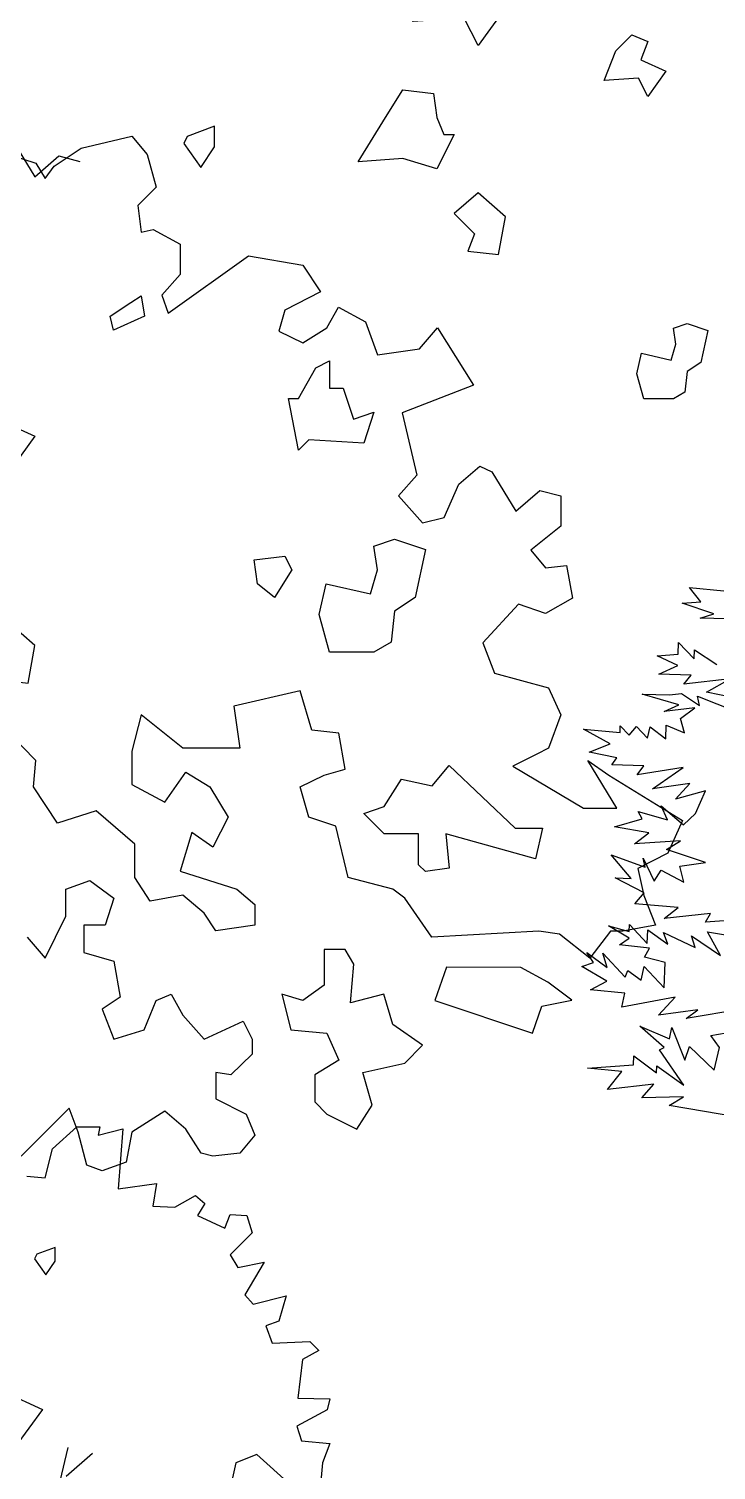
# Model space of a CAD drawing. Header units: inches. Extents: x 11.9 to 85.3, y 21.1 to 37.4.
# Drawn here: x 50.354 to 50.711, y 22.506 to 23.254 of the extents above; entities that cross this region are included whole.
import ezdxf

# ---------------------------------------------------------------- set-up
doc = ezdxf.new("R2010")
doc.units = ezdxf.units.IN
doc.header["$MEASUREMENT"] = 0
doc.layers.add('CAY', color=94, linetype='Continuous')
doc.layers.add('CAY-3', color=61, linetype='Continuous')

# ---------------------------------------------------------------- blocks, each defined once
blk = doc.blocks.new('A$C76451831')
at = {"layer": 'CAY'}
for p, q in [((3915.1, 501.1), (3898, 463.3)), ((3898, 463.3), (3863.2, 445.6)), ((3863.2, 445.6), (3870.3, 414.4)), ((3870.3, 414.4), (3883.8, 380.2)), ((3831.9, 373.1), (3807.8, 341.8)), ((3846.1, 373.1), (3831.9, 373.1)), ((3883.8, 380.2), (3846.1, 373.1))]:
    blk.add_line(p, q, dxfattribs=at)
for points in [[(5420.4, 1649), (5441.5, 1646.9), (5450, 1680.6), (5478.4, 1705.9), (5504.8, 1705.9), (5502.7, 1696.5), (5531.2, 1703.8), (5525.9, 1634.2), (5570.2, 1640.6), (5566, 1614.2), (5591.3, 1613.1), (5615.5, 1626.8), (5626.1, 1617.3), (5617.7, 1603.6), (5649.3, 1588.9), (5655.6, 1604.7), (5674.6, 1603.6), (5680.9, 1583.6), (5655.6, 1558.3), (5664.1, 1543.5), (5694.7, 1549.8), (5672.5, 1511.9), (5682, 1501.3), (5720, 1510.8), (5711.5, 1481.3), (5696.8, 1476), (5704.1, 1456), (5747.4, 1458.1), (5757.9, 1447.5), (5738.9, 1437), (5733.7, 1392.7), (5770.6, 1391.6), (5767.4, 1379), (5732.6, 1360), (5737.9, 1343.1), (5770.6, 1340), (5762.2, 1317.8), (5759, 1284.1)], [(5725.2, 1292.5), (5686.2, 1327.3), (5662, 1317.8), (5656.7, 1293.6)], [(5467.9, 1335.7), (5458.4, 1296.7)], [(5496.4, 1328.4), (5465.8, 1302)], [(3979.1, 158.1), (3899.4, 171.8), (3916.1, 181.6), (3868, 180.6), (3881.7, 196.4), (3828.5, 190.1), (3845, 210.9), (3805.3, 215), (3858.5, 218.6), (3858.8, 229), (3884.9, 209.5), (3885.2, 217.6), (3916.5, 195.2), (3888.5, 236.1), (3894, 238.6), (3865.5, 263.2), (3899.8, 248.8), (3902.6, 261.9), (3917.6, 224.2), (3923.1, 239.9), (3951.6, 212.6), (3957.9, 238.7), (3947.6, 252.6), (3974.4, 257.1)], [(3983.5, 283.1), (3919.2, 272.2), (3932.7, 282.1), (3887.2, 276), (3906.5, 296.7), (3844.9, 285.2), (3848.2, 301.4), (3808.5, 305.5), (3827.4, 315.3), (3798.5, 332.2), (3812.3, 337.1), (3804.5, 348.3), (3827.9, 331.1), (3823.1, 347.6), (3848.9, 320), (3851.8, 327.6), (3867.3, 316.6), (3870.6, 332.4), (3893.7, 307.5), (3894.8, 337), (3871, 343.2), (3876.8, 353.5), (3842, 357.4), (3853.2, 365.2), (3829.6, 379.1), (3853.4, 372.9), (3853.7, 381), (3874.2, 359), (3874.8, 374.8), (3898.2, 358.2), (3893.2, 371.5), (3929.8, 354.3), (3925.3, 367.6), (3958.9, 345.2), (3944, 372.4), (4002.2, 362.7)], [(4011.2, 388.7), (3941.7, 383.4), (3947.5, 393.6), (3893.8, 387.8), (3910.1, 400.4), (3860, 404.8), (3870.8, 417.6), (3837, 434.6), (3855.6, 434), (3832.5, 461.5), (3871.9, 447), (3869.5, 457.5), (3882.2, 430.8), (3890.3, 443.7), (3916.6, 429.6), (3911.8, 448.3), (3941.4, 452.3), (3896.6, 467.5), (3912.8, 477.3), (3859.7, 474.2), (3876, 486.8), (3836.3, 493.6), (3868.4, 502.9), (3863.7, 511.2), (3897.8, 501.9), (3890.2, 518), (3916.2, 495.8), (3930.2, 508.9), (3941.6, 535.3), (3906.8, 525.6), (3923.3, 543.6), (3880.5, 537.4), (3915.8, 562.4), (3862.5, 553.9), (3870.5, 564), (3833.4, 565.3), (3839.1, 573.3), (3807.2, 579.8), (3831.5, 589.4), (3800.4, 606.4), (3842.9, 602.6), (3843.1, 610.3), (3853.2, 599.5), (3861.7, 609.7), (3874.4, 596.1), (3877.5, 609.1), (3895.6, 595.3), (3896.2, 611.2), (3917.2, 602.3), (3912.8, 618.8), (3929.1, 631.3), (3894, 627.1), (3910.6, 634.7), (3868.4, 647.1), (3900.1, 646), (3913.8, 647.7), (3934.6, 633.9), (3932.3, 644.8), (3976.9, 627)], [(3987.8, 640.2), (3942.8, 649.4), (3970.1, 664.8), (3916.4, 658.5), (3924.9, 668.7), (3887.8, 670), (3909.5, 680.1), (3885.8, 691.3), (3909.9, 693.2), (3910.4, 706.8), (3928.3, 687.6), (3928.7, 698), (3954.8, 681.2)], [(3967.1, 733.8), (3935.4, 734.9), (3951.4, 739.8), (3914.7, 752), (3936, 753.5), (3923, 770.3), (3962.8, 766.2)]]:
    blk.add_lwpolyline(points, dxfattribs=at)
for points in [[(5431.9, 1558.7), (5429.3, 1553.4), (5442.5, 1535), (5453, 1550.8), (5453, 1566.7)], [(3623.3, 1475.7), (3651, 1503.4), (3678.7, 1491.5), (3666.8, 1459.8), (3710.3, 1440), (3678.7, 1396.5), (3662.8, 1428.1), (3603.5, 1424.2)], [(5351.5, 1415.3), (5379.2, 1443), (5406.9, 1431.1), (5395, 1399.4), (5438.6, 1379.6), (5406.9, 1336.1), (5391, 1367.8), (5331.7, 1363.8)], [(3837.8, 1390.3), (3856.3, 1408.8), (3874.8, 1400.9), (3866.9, 1379.8), (3895.9, 1366.6), (3874.8, 1337.5), (3864.2, 1358.6), (3824.6, 1356)], [(3571.8, 1313.3), (3591.6, 1345), (3627.2, 1341), (3631.2, 1313.3), (3639.1, 1293.5), (3651, 1293.5), (3631.2, 1253.9), (3591.6, 1265.8), (3540.1, 1261.8)], [(3342.6, 1291.2), (3338.7, 1283.3), (3358.5, 1255.6), (3374.3, 1279.3), (3374.3, 1303.1)], [(3702.4, 1154.9), (3710.3, 1198.4), (3678.7, 1226.2), (3651, 1202.4), (3674.7, 1178.6), (3666.8, 1158.8)], [(3862.3, 1017), (3867.6, 1040.8), (3901.9, 1032.9), (3907.2, 1051.4), (3904.5, 1069.8), (3920.4, 1075.1), (3944.1, 1067.2), (3936.2, 1030.2), (3920.4, 1019.7), (3917.7, 995.9), (3904.5, 988), (3870.2, 988)]]:
    blk.add_lwpolyline(points, close=True, dxfattribs=at)
at = {"layer": 'CAY-3'}
for p, q in [((3138.9, 1290.1), (3166.6, 1244.7)), ((3220.2, 1277.6), (3278.5, 1291.8)), ((3278.5, 1291.8), (3296.2, 1270.6)), ((3137, 1270.6), (3167.7, 1260.5)), ((3166.6, 1244.7), (3194.3, 1268.9)), ((3188.9, 1257), (3220.2, 1277.6)), ((3194.3, 1268.9), (3218.5, 1262.4)), ((3296.2, 1270.6), (3306.9, 1232.8)), ((3167.7, 1260.5), (3178.3, 1242.8)), ((3178.3, 1242.8), (3188.9, 1257)), ((3306.9, 1232.8), (3285.6, 1211.6)), ((3285.6, 1211.6), (3289.2, 1180.9)), ((3289.2, 1180.9), (3303.3, 1183.9)), ((3303.3, 1183.9), (3334.6, 1166.8)), ((3334.6, 1166.8), (3334.6, 1131.9)), ((3320.4, 1087.1), (3413.6, 1153.2)), ((3413.6, 1153.2), (3476.1, 1142.6)), ((3476.1, 1142.6), (3496.7, 1111.9)), ((3334.6, 1131.9), (3313.3, 1107.8)), ((3313.3, 1107.8), (3320.4, 1087.1)), ((3496.7, 1111.9), (3455.4, 1090.7)), ((3455.4, 1090.7), (3448.4, 1066.5)), ((3503.8, 1070), (3517.3, 1094.2)), ((3517.3, 1094.2), (3548.6, 1077.1)), ((3448.4, 1066.5), (3476.1, 1052.9)), ((3476.1, 1052.9), (3503.8, 1070)), ((3548.6, 1077.1), (3562.7, 1038.8)), ((3611.1, 1045.8), (3631.7, 1070)), ((3631.7, 1070), (3673.6, 1003.9)), ((3562.7, 1038.8), (3611.1, 1045.8)), ((3673.6, 1003.9), (3591, 972.1)), ((3591, 972.1), (3608.1, 900.1)), ((3608.1, 900.1), (3586.9, 875.9)), ((3656.5, 889.5), (3680.7, 910.2)), ((3680.7, 910.2), (3694.8, 903.7)), ((3694.8, 903.7), (3722.5, 858.3)), ((3639.4, 851.2), (3656.5, 889.5)), ((3586.9, 875.9), (3614.6, 844.7)), ((3722.5, 858.3), (3750.2, 882.4)), ((3750.2, 882.4), (3774.4, 875.9)), ((3774.4, 875.9), (3774.4, 841.1)), ((3614.6, 844.7), (3639.4, 851.2)), ((3774.4, 841.1), (3739.6, 813.4)), ((3739.6, 813.4), (3756.7, 792.8)), ((3756.7, 792.8), (3780.9, 795.7)), ((3780.9, 795.7), (3788, 758)), ((3725.5, 750.9), (3684.2, 706.1)), ((3756.7, 740.3), (3725.5, 750.9)), ((3788, 758), (3756.7, 740.3)), ((3684.2, 706.1), (3697.8, 671.3)), ((3697.8, 671.3), (3760.3, 654.2)), ((3473.1, 650.6), (3396.5, 632.9)), ((3486.7, 605.2), (3473.1, 650.6)), ((3760.3, 654.2), (3774.4, 622.9)), ((3396.5, 632.9), (3403.5, 584.6)), ((3289.2, 622.9), (3278.5, 581)), ((3337.5, 584.6), (3289.2, 622.9)), ((3774.4, 622.9), (3760.3, 584.6)), ((3167.7, 570.4), (3137, 601.7)), ((3517.9, 601.7), (3486.7, 605.2)), ((3525, 560.4), (3517.9, 601.7)), ((3403.5, 584.6), (3337.5, 584.6)), ((3760.3, 584.6), (3746.7, 577.5)), ((3164.8, 539.7), (3167.7, 570.4)), ((3278.5, 581), (3278.5, 542.7)), ((3746.7, 577.5), (3719, 563.9)), ((3839, 515.2), (3805.7, 570.4)), ((3805.7, 570.4), (3829.8, 553.3)), ((3316.9, 522), (3341, 556.8)), ((3341, 556.8), (3368.8, 539.7)), ((3473.1, 539.7), (3500.8, 553.3)), ((3500.8, 553.3), (3525, 560.4)), ((3719, 563.9), (3800.7, 515.2)), ((3829.8, 553.3), (3915.1, 501.1)), ((3192.5, 497.8), (3164.8, 539.7)), ((3278.5, 542.7), (3316.9, 522)), ((3368.8, 539.7), (3390, 504.9)), ((3483.1, 504.9), (3473.1, 539.7)), ((3237.3, 512), (3192.5, 497.8)), ((3282.1, 473.7), (3237.3, 512)), ((3390, 504.9), (3372.3, 470.1)), ((3514.4, 494.3), (3483.1, 504.9)), ((3800.7, 515.2), (3839, 515.2)), ((3348.1, 487.2), (3334.6, 442.4)), ((3372.3, 470.1), (3348.1, 487.2)), ((3528.5, 435.3), (3514.4, 494.3)), ((3282.1, 435.3), (3282.1, 473.7)), ((3299.8, 407.6), (3282.1, 435.3)), ((3334.6, 442.4), (3400, 421.8)), ((3580.4, 421.8), (3528.5, 435.3)), ((3202.5, 421.8), (3230.2, 431.8)), ((3202.5, 390.5), (3202.5, 421.8)), ((3230.2, 431.8), (3257.9, 411.1)), ((3400, 421.8), (3420.6, 404.1)), ((3594, 411.1), (3580.4, 421.8)), ((3257.9, 411.1), (3247.9, 379.9)), ((3337.5, 414.7), (3299.8, 407.6)), ((3362.3, 394), (3337.5, 414.7)), ((3420.6, 404.1), (3420.6, 379.9)), ((3625.2, 366.3), (3594, 411.1)), ((3178.3, 342.1), (3202.5, 390.5)), ((3375.8, 373.4), (3362.3, 394)), ((3223.1, 379.9), (3223.1, 348.6)), ((3247.9, 379.9), (3223.1, 379.9)), ((3420.6, 379.9), (3375.8, 373.4)), ((3748.8, 373.1), (3625.2, 366.3)), ((3773, 369.5), (3748.8, 373.1)), ((3807.8, 341.8), (3773, 369.5)), ((3157.7, 366.3), (3178.3, 342.1)), ((3223.1, 348.6), (3257.9, 338.6)), ((3257.9, 338.6), (3265, 296.7)), ((3306.9, 293.2), (3323.9, 300.2)), ((3323.9, 300.2), (3337.5, 276.1)), ((3265, 296.7), (3244.4, 283.1)), ((3244.4, 283.1), (3257.9, 248.3)), ((3292.7, 259), (3306.9, 293.2)), ((3337.5, 276.1), (3362.3, 248.3)), ((3362.3, 248.3), (3407.1, 269)), ((3407.1, 269), (3417.7, 248.3)), ((3257.9, 248.3), (3292.7, 259)), ((3417.7, 248.3), (3417.7, 231.2)), ((3417.7, 231.2), (3392.9, 207)), ((3375.8, 210), (3375.8, 179.3)), ((3392.9, 207), (3375.8, 210)), ((3206, 168.7), (3181.9, 144.5)), ((3216.6, 141), (3206, 168.7)), ((3375.8, 179.3), (3410.6, 161.6)), ((3316.9, 165.2), (3278.5, 141)), ((3341, 144.5), (3316.9, 165.2)), ((3410.6, 161.6), (3420.6, 137.4)), ((3181.9, 144.5), (3150.6, 113.3)), ((3226.7, 102.6), (3216.6, 141)), ((3278.5, 141), (3272.1, 106.2)), ((3358.7, 116.8), (3341, 144.5)), ((3420.6, 137.4), (3403.5, 116.8)), ((3372.3, 113.3), (3358.7, 116.8)), ((3403.5, 116.8), (3372.3, 113.3)), ((3244.4, 96.1), (3226.7, 102.6)), ((3272.1, 106.2), (3244.4, 96.1))]:
    blk.add_line(p, q, dxfattribs=at)
for points in [[(3277.4, 1099.3), (3289.2, 1107.2), (3293.2, 1083.5), (3257.6, 1067.6), (3253.6, 1083.5)], [(3491.1, 1024.1), (3507, 1032), (3507, 1000.3), (3522.8, 1000.3), (3534.7, 964.7), (3558.4, 972.6), (3546.6, 936.9), (3483.2, 940.9), (3471.3, 929), (3459.5, 988.4), (3471.3, 988.4)], [(3079.4, 980.5), (3107.1, 1008.2), (3134.8, 996.3), (3123, 964.7), (3166.5, 944.9), (3134.8, 901.3), (3119, 933), (3059.6, 929)], [(3495.1, 738.9), (3503, 774.6), (3554.5, 762.7), (3562.4, 790.4), (3558.4, 818.1), (3582.2, 826), (3617.8, 814.2), (3605.9, 758.7), (3582.2, 742.9), (3578.2, 707.2), (3558.4, 695.3), (3507, 695.3)], [(3423.8, 774.6), (3419.9, 802.3), (3455.5, 806.2), (3463.4, 790.4), (3443.6, 758.7)], [(3158.6, 659.7), (3166.5, 703.3), (3134.8, 731), (3107.1, 707.2), (3130.9, 683.5), (3123, 663.7)], [(3570.3, 517.1), (3590.1, 548.8), (3625.7, 540.9), (3645.5, 564.6), (3721.6, 492.2), (3753.2, 492.2), (3745.3, 456.6), (3641.6, 485.4), (3645.5, 445.8), (3617.8, 441.9), (3609.9, 449.8), (3609.9, 485.4), (3570.3, 485.4), (3546.6, 509.2)], [(3535, 335), (3525, 352.1), (3500.8, 352.1), (3500.8, 310.9), (3476.1, 293.2), (3451.9, 300.2), (3462.5, 259), (3503.8, 255.4), (3517.9, 224.1), (3490.2, 207), (3490.2, 175.8), (3503.8, 161.6), (3538.6, 144.5), (3556.3, 172.2), (3545.6, 210), (3594, 220.6), (3614.6, 241.3), (3580.4, 265.4), (3569.8, 300.2), (3531.5, 290.2)], [(3728.2, 331.2), (3642.3, 331.5), (3628.8, 293.2), (3741.7, 255.1), (3752.3, 286.4), (3787.1, 293.5), (3759.4, 314.1)]]:
    blk.add_lwpolyline(points, close=True, dxfattribs=at)

msp = doc.modelspace()

# ---------------------------------------------------------------- block references
at = {"layer": 'CAY', "xscale": 0.0004489089019145984, "yscale": 0.0004489089019145984, "zscale": 0.0004489089019145984}
for p in [(48.93576, 22.6181), (47.9198, 21.91828)]:
    msp.add_blockref('A$C76451831', p, dxfattribs=at)

doc.saveas('drawing.dxf')
